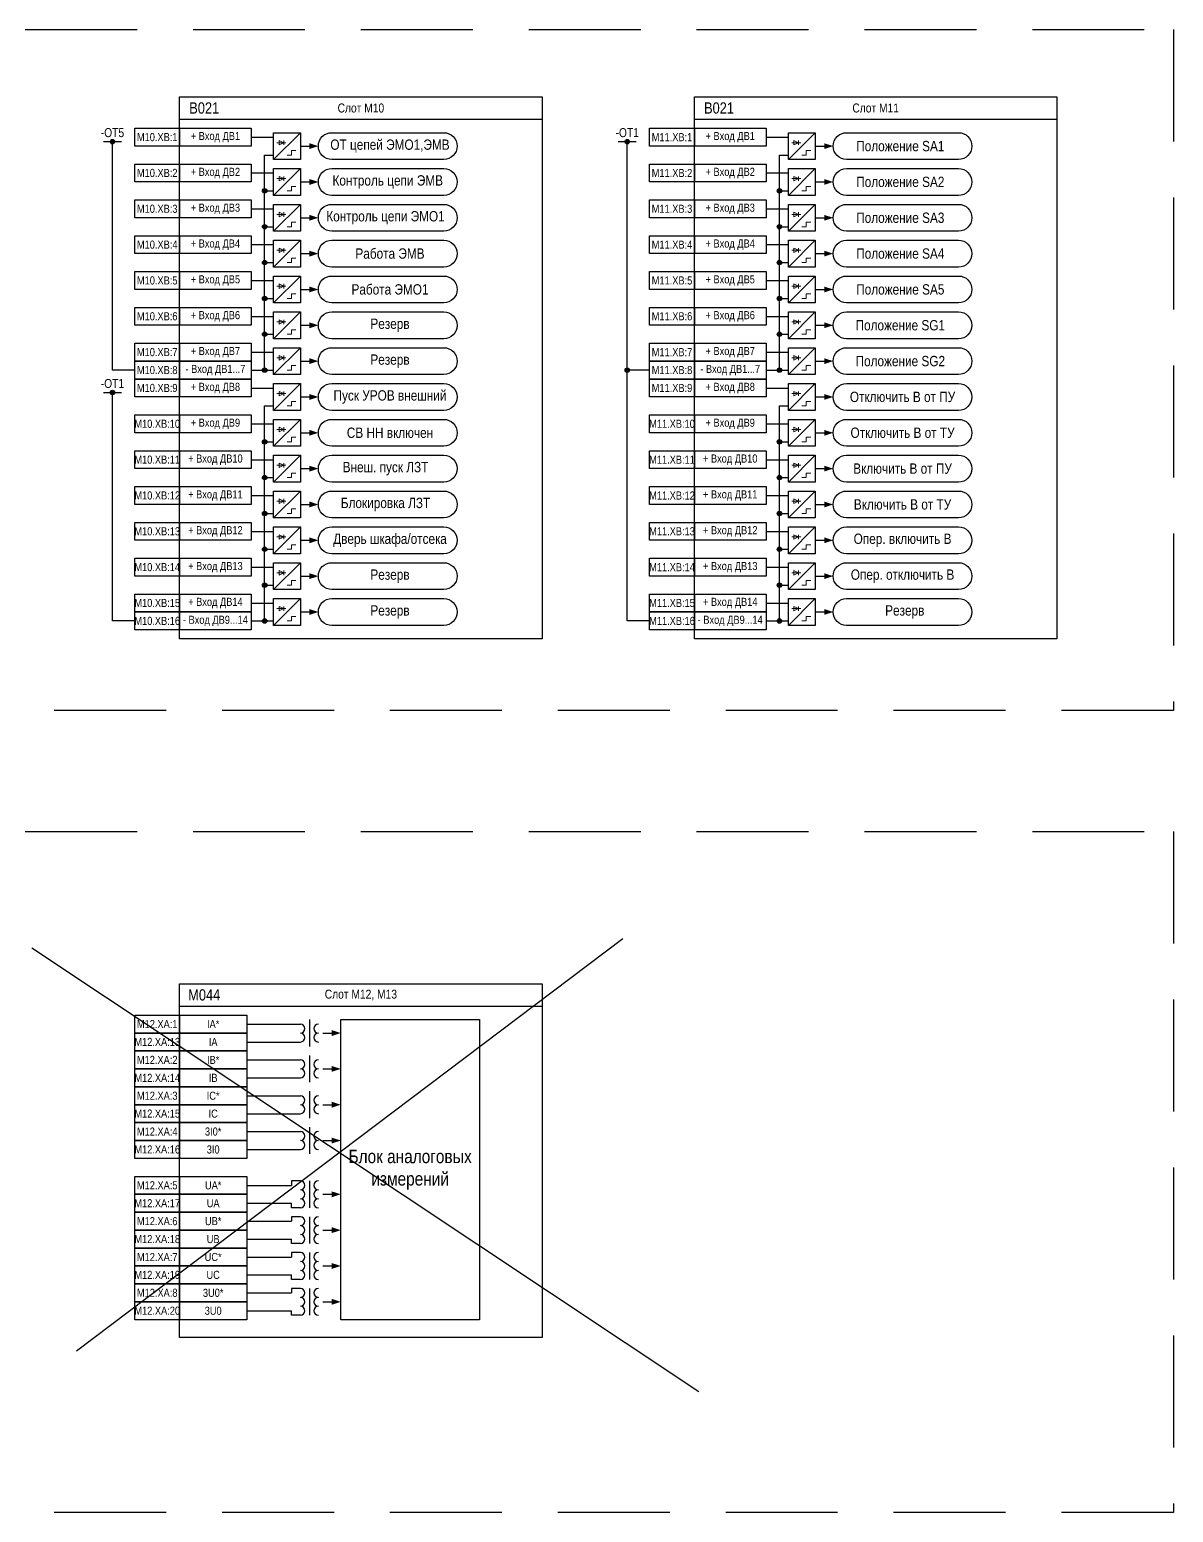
# Model space of a CAD drawing. Header units: millimetres. Extents: x 1657 to 6276, y -558 to 701.
# Drawn here: x 5422.5 to 5678, y -60 to 271 of the extents above; entities that cross this region are included whole.
import ezdxf

# ---------------------------------------------------------------- set-up
doc = ezdxf.new("R2010")
doc.units = ezdxf.units.MM
doc.linetypes.add('штриховая2', pattern=[0.375, 0.25, -0.125])
doc.layers.add('_ОРЗ_0.3', color=7, linetype='Continuous', lineweight=30)
doc.layers.add('TEXT', color=7, linetype='Continuous', lineweight=25)
doc.layers.add('Основная', color=7, linetype='Continuous')
doc.styles.add('1.8_Gost_RD', font='ARIALN.TTF', dxfattribs={"height": 1.8})
doc.styles.add('2.5_Gost_RD', font='ARIALN.TTF', dxfattribs={"height": 2.5})

# ---------------------------------------------------------------- blocks, each defined once
blk = doc.blocks.new('Точка')
at = {"ltscale": 100}
h = blk.add_hatch(color=256, dxfattribs=at)
h.dxf.hatch_style = 1
edge = h.paths.add_edge_path()
edge.add_arc((0, 0), 0.5, 0, 360)
blk.add_circle((0, 0), 0.5, dxfattribs=at)
blk = doc.blocks.new('*U130')
at = {"ltscale": 0.25}
blk.add_line((0, 0), (3, 0), dxfattribs=at)
blk.add_lwpolyline([(2, 0, 1.3, 0, 0), (4, 0, 0, 0, 0)], format="xyseb", dxfattribs=at)
blk = doc.blocks.new('*U131')
at = {"ltscale": 0.25}
blk.add_line((0, 0), (3, 0), dxfattribs=at)
blk.add_lwpolyline([(2, 0, 1.3, 0, 0), (4, 0, 0, 0, 0)], format="xyseb", dxfattribs=at)
blk = doc.blocks.new('*U118')
at = {"ltscale": 0.25}
blk.add_line((0, 0), (3, 0), dxfattribs=at)
blk.add_lwpolyline([(2, 0, 1.3, 0, 0), (4, 0, 0, 0, 0)], format="xyseb", dxfattribs=at)
blk = doc.blocks.new('*U119')
at = {"ltscale": 0.25}
blk.add_line((0, 0), (3, 0), dxfattribs=at)
blk.add_lwpolyline([(2, 0, 1.3, 0, 0), (4, 0, 0, 0, 0)], format="xyseb", dxfattribs=at)
blk = doc.blocks.new('*U120')
at = {"ltscale": 0.25}
blk.add_line((0, 0), (3, 0), dxfattribs=at)
blk.add_lwpolyline([(2, 0, 1.3, 0, 0), (4, 0, 0, 0, 0)], format="xyseb", dxfattribs=at)
blk = doc.blocks.new('*U121')
at = {"ltscale": 0.25}
blk.add_line((0, 0), (3, 0), dxfattribs=at)
blk.add_lwpolyline([(2, 0, 1.3, 0, 0), (4, 0, 0, 0, 0)], format="xyseb", dxfattribs=at)
blk = doc.blocks.new('*U122')
at = {"ltscale": 0.25}
blk.add_line((0, 0), (3, 0), dxfattribs=at)
blk.add_lwpolyline([(2, 0, 1.3, 0, 0), (4, 0, 0, 0, 0)], format="xyseb", dxfattribs=at)
blk = doc.blocks.new('*U123')
at = {"ltscale": 0.25}
blk.add_line((0, 0), (3, 0), dxfattribs=at)
blk.add_lwpolyline([(2, 0, 1.3, 0, 0), (4, 0, 0, 0, 0)], format="xyseb", dxfattribs=at)
blk = doc.blocks.new('*U124')
at = {"ltscale": 0.25}
blk.add_line((0, 0), (3, 0), dxfattribs=at)
blk.add_lwpolyline([(2, 0, 1.3, 0, 0), (4, 0, 0, 0, 0)], format="xyseb", dxfattribs=at)
blk = doc.blocks.new('*U125')
at = {"ltscale": 0.25}
blk.add_line((0, 0), (3, 0), dxfattribs=at)
blk.add_lwpolyline([(2, 0, 1.3, 0, 0), (4, 0, 0, 0, 0)], format="xyseb", dxfattribs=at)
blk = doc.blocks.new('*U126')
at = {"ltscale": 0.25}
blk.add_line((0, 0), (3, 0), dxfattribs=at)
blk.add_lwpolyline([(2, 0, 1.3, 0, 0), (4, 0, 0, 0, 0)], format="xyseb", dxfattribs=at)
blk = doc.blocks.new('*U127')
at = {"ltscale": 0.25}
blk.add_line((0, 0), (3, 0), dxfattribs=at)
blk.add_lwpolyline([(2, 0, 1.3, 0, 0), (4, 0, 0, 0, 0)], format="xyseb", dxfattribs=at)
blk = doc.blocks.new('*U128')
at = {"ltscale": 0.25}
blk.add_line((0, 0), (3, 0), dxfattribs=at)
blk.add_lwpolyline([(2, 0, 1.3, 0, 0), (4, 0, 0, 0, 0)], format="xyseb", dxfattribs=at)
blk = doc.blocks.new('*U129')
at = {"ltscale": 0.25}
blk.add_line((0, 0), (3, 0), dxfattribs=at)
blk.add_lwpolyline([(2, 0, 1.3, 0, 0), (4, 0, 0, 0, 0)], format="xyseb", dxfattribs=at)
blk = doc.blocks.new('*U135')
at = {"ltscale": 0.25}
blk.add_line((0, 0), (3, 0), dxfattribs=at)
blk.add_lwpolyline([(2, 0, 1.3, 0, 0), (4, 0, 0, 0, 0)], format="xyseb", dxfattribs=at)
blk = doc.blocks.new('*U136')
at = {"ltscale": 0.25}
blk.add_line((0, 0), (3, 0), dxfattribs=at)
blk.add_lwpolyline([(2, 0, 1.3, 0, 0), (4, 0, 0, 0, 0)], format="xyseb", dxfattribs=at)
blk = doc.blocks.new('*U137')
at = {"ltscale": 0.25}
blk.add_line((0, 0), (3, 0), dxfattribs=at)
blk.add_lwpolyline([(2, 0, 1.3, 0, 0), (4, 0, 0, 0, 0)], format="xyseb", dxfattribs=at)
blk = doc.blocks.new('*U138')
at = {"ltscale": 0.25}
blk.add_line((0, 0), (3, 0), dxfattribs=at)
blk.add_lwpolyline([(2, 0, 1.3, 0, 0), (4, 0, 0, 0, 0)], format="xyseb", dxfattribs=at)
blk = doc.blocks.new('*U139')
at = {"ltscale": 0.25}
blk.add_line((0, 0), (3, 0), dxfattribs=at)
blk.add_lwpolyline([(2, 0, 1.3, 0, 0), (4, 0, 0, 0, 0)], format="xyseb", dxfattribs=at)
blk = doc.blocks.new('*U140')
at = {"ltscale": 0.25}
blk.add_line((0, 0), (3, 0), dxfattribs=at)
blk.add_lwpolyline([(2, 0, 1.3, 0, 0), (4, 0, 0, 0, 0)], format="xyseb", dxfattribs=at)
blk = doc.blocks.new('*U141')
at = {"ltscale": 0.25}
blk.add_line((0, 0), (3, 0), dxfattribs=at)
blk.add_lwpolyline([(2, 0, 1.3, 0, 0), (4, 0, 0, 0, 0)], format="xyseb", dxfattribs=at)
blk = doc.blocks.new('*U142')
at = {"ltscale": 0.25}
blk.add_line((0, 0), (3, 0), dxfattribs=at)
blk.add_lwpolyline([(2, 0, 1.3, 0, 0), (4, 0, 0, 0, 0)], format="xyseb", dxfattribs=at)
blk = doc.blocks.new('*U143')
at = {"ltscale": 0.25}
blk.add_line((0, 0), (3, 0), dxfattribs=at)
blk.add_lwpolyline([(2, 0, 1.3, 0, 0), (4, 0, 0, 0, 0)], format="xyseb", dxfattribs=at)
blk = doc.blocks.new('*U144')
at = {"ltscale": 0.25}
blk.add_line((0, 0), (3, 0), dxfattribs=at)
blk.add_lwpolyline([(2, 0, 1.3, 0, 0), (4, 0, 0, 0, 0)], format="xyseb", dxfattribs=at)
blk = doc.blocks.new('*U145')
at = {"ltscale": 0.25}
blk.add_line((0, 0), (3, 0), dxfattribs=at)
blk.add_lwpolyline([(2, 0, 1.3, 0, 0), (4, 0, 0, 0, 0)], format="xyseb", dxfattribs=at)
blk = doc.blocks.new('*U132')
at = {"ltscale": 0.25}
blk.add_line((0, 0), (3, 0), dxfattribs=at)
blk.add_lwpolyline([(2, 0, 1.3, 0, 0), (4, 0, 0, 0, 0)], format="xyseb", dxfattribs=at)
blk = doc.blocks.new('*U133')
at = {"ltscale": 0.25}
blk.add_line((0, 0), (3, 0), dxfattribs=at)
blk.add_lwpolyline([(2, 0, 1.3, 0, 0), (4, 0, 0, 0, 0)], format="xyseb", dxfattribs=at)
blk = doc.blocks.new('*U134')
at = {"ltscale": 0.25}
blk.add_line((0, 0), (3, 0), dxfattribs=at)
blk.add_lwpolyline([(2, 0, 1.3, 0, 0), (4, 0, 0, 0, 0)], format="xyseb", dxfattribs=at)
blk = doc.blocks.new('*U113')
at = {"ltscale": 0.25}
blk.add_line((0, 0), (3, 0), dxfattribs=at)
blk.add_lwpolyline([(2, 0, 1.3, 0, 0), (4, 0, 0, 0, 0)], format="xyseb", dxfattribs=at)

msp = doc.modelspace()

# ---------------------------------------------------------------- linework, layer by layer
at = {"ltscale": 100}
for p, q in [((5439, 246), (5443, 246)), ((5441, 195), (5441, 246)), ((5554, 246), (5558, 246)), ((5556, 195), (5556, 246)), ((5446, 195), (5441, 195)), ((5561, 195), (5556, 195)), ((5556, 139), (5556, 195)), ((5439, 190), (5443, 190)), ((5441, 139), (5441, 190)), ((5446, 139), (5441, 139)), ((5561, 139), (5556, 139)), ((5555, 68), (5433, -24)), ((5423, 66), (5572, -33)), ((5485, 50), (5485, 44)), ((5471, 49), (5483, 49)), ((5471, 45), (5483, 45)), ((5471, 41), (5483, 41)), ((5485, 42), (5485, 36)), ((5471, 37), (5483, 37)), ((5485, 34), (5485, 28)), ((5471, 33), (5483, 33)), ((5471, 29), (5483, 29)), ((5471, 25), (5483, 25)), ((5485, 26), (5485, 20)), ((5471, 21), (5483, 21)), ((5483, 14), (5481, 14)), ((5481, 14), (5481, 13)), ((5485, 14), (5485, 8)), ((5471, 13), (5481, 13)), ((5471, 9), (5481, 9)), ((5481, 8), (5481, 9)), ((5483, 8), (5481, 8)), ((5471, 5), (5481, 5)), ((5483, 6), (5481, 6)), ((5481, 6), (5481, 5)), ((5485, 6), (5485, 0)), ((5471, 1), (5481, 1)), ((5481, 0), (5481, 1)), ((5483, 0), (5481, 0)), ((5471, -3), (5481, -3)), ((5483, -2), (5481, -2)), ((5481, -2), (5481, -3)), ((5485, -2), (5485, -8)), ((5471, -7), (5481, -7)), ((5481, -8), (5481, -7)), ((5483, -8), (5481, -8)), ((5471, -11), (5481, -11)), ((5483, -10), (5481, -10)), ((5481, -10), (5481, -11)), ((5485, -10), (5485, -16)), ((5471, -15), (5481, -15)), ((5481, -16), (5481, -15)), ((5483, -16), (5481, -16))]:
    msp.add_line(p, q, dxfattribs=at)
at = {"lineweight": 13, "ltscale": 0.25}
for p, q in [((5479.25, 246.25), (5479.25, 245.25)), ((5594.25, 246.25), (5594.25, 245.25)), ((5479.25, 238.25), (5479.25, 237.25)), ((5594.25, 238.25), (5594.25, 237.25)), ((5479.25, 230.25), (5479.25, 229.25)), ((5594.25, 230.25), (5594.25, 229.25)), ((5479.25, 222.25), (5479.25, 221.25)), ((5594.25, 222.25), (5594.25, 221.25)), ((5479.25, 214.25), (5479.25, 213.25)), ((5594.25, 214.25), (5594.25, 213.25)), ((5479.25, 206.25), (5479.25, 205.25)), ((5594.25, 206.25), (5594.25, 205.25)), ((5479.25, 198.25), (5479.25, 197.25)), ((5594.25, 198.25), (5594.25, 197.25)), ((5479.25, 190.25), (5479.25, 189.25)), ((5594.25, 190.25), (5594.25, 189.25)), ((5479.25, 182.25), (5479.25, 181.25)), ((5594.25, 182.25), (5594.25, 181.25)), ((5479.25, 174.25), (5479.25, 173.25)), ((5594.25, 174.25), (5594.25, 173.25)), ((5479.25, 166.25), (5479.25, 165.25)), ((5594.25, 166.25), (5594.25, 165.25)), ((5479.25, 158.25), (5479.25, 157.25)), ((5594.25, 158.25), (5594.25, 157.25)), ((5479.25, 150.25), (5479.25, 149.25)), ((5594.25, 150.25), (5594.25, 149.25)), ((5479.25, 142.25), (5479.25, 141.25)), ((5594.25, 142.25), (5594.25, 141.25))]:
    msp.add_line(p, q, dxfattribs=at)
at = {"linetype": 'штриховая2', "ltscale": 100}
for points in [[(5309, 271), (5678, 271), (5678, 119), (5309, 119)], [(5309, 92), (5678, 92), (5678, -60), (5309, -60)]]:
    msp.add_lwpolyline(points, close=True, dxfattribs=at)
at = {"ltscale": 100}
for points in [[(5446, 249), (5456, 249), (5456, 245), (5446, 245)], [(5456, 249), (5472, 249), (5472, 245), (5456, 245)], [(5561, 249), (5571, 249), (5571, 245), (5561, 245)], [(5571, 249), (5587, 249), (5587, 245), (5571, 245)], [(5446, 241), (5456, 241), (5456, 237), (5446, 237)], [(5456, 241), (5472, 241), (5472, 237), (5456, 237)], [(5561, 241), (5571, 241), (5571, 237), (5561, 237)], [(5571, 241), (5587, 241), (5587, 237), (5571, 237)], [(5446, 233), (5456, 233), (5456, 229), (5446, 229)], [(5456, 233), (5472, 233), (5472, 229), (5456, 229)], [(5561, 233), (5571, 233), (5571, 229), (5561, 229)], [(5571, 233), (5587, 233), (5587, 229), (5571, 229)], [(5446, 225), (5456, 225), (5456, 221), (5446, 221)], [(5456, 225), (5472, 225), (5472, 221), (5456, 221)], [(5561, 225), (5571, 225), (5571, 221), (5561, 221)], [(5571, 225), (5587, 225), (5587, 221), (5571, 221)], [(5446, 217), (5456, 217), (5456, 213), (5446, 213)], [(5456, 217), (5472, 217), (5472, 213), (5456, 213)], [(5561, 217), (5571, 217), (5571, 213), (5561, 213)], [(5571, 217), (5587, 217), (5587, 213), (5571, 213)], [(5446, 209), (5456, 209), (5456, 205), (5446, 205)], [(5456, 209), (5472, 209), (5472, 205), (5456, 205)], [(5561, 209), (5571, 209), (5571, 205), (5561, 205)], [(5571, 209), (5587, 209), (5587, 205), (5571, 205)], [(5446, 201), (5456, 201), (5456, 197), (5446, 197)], [(5456, 201), (5472, 201), (5472, 197), (5456, 197)], [(5561, 201), (5571, 201), (5571, 197), (5561, 197)], [(5571, 201), (5587, 201), (5587, 197), (5571, 197)], [(5446, 197), (5456, 197), (5456, 193), (5446, 193)], [(5456, 197), (5472, 197), (5472, 193), (5456, 193)], [(5561, 197), (5571, 197), (5571, 193), (5561, 193)], [(5571, 197), (5587, 197), (5587, 193), (5571, 193)], [(5446, 193), (5456, 193), (5456, 189), (5446, 189)], [(5456, 193), (5472, 193), (5472, 189), (5456, 189)], [(5561, 193), (5571, 193), (5571, 189), (5561, 189)], [(5571, 193), (5587, 193), (5587, 189), (5571, 189)], [(5446, 185), (5456, 185), (5456, 181), (5446, 181)], [(5456, 185), (5472, 185), (5472, 181), (5456, 181)], [(5561, 185), (5571, 185), (5571, 181), (5561, 181)], [(5571, 185), (5587, 185), (5587, 181), (5571, 181)], [(5446, 177), (5456, 177), (5456, 173), (5446, 173)], [(5456, 177), (5472, 177), (5472, 173), (5456, 173)], [(5561, 177), (5571, 177), (5571, 173), (5561, 173)], [(5571, 177), (5587, 177), (5587, 173), (5571, 173)], [(5446, 169), (5456, 169), (5456, 165), (5446, 165)], [(5456, 169), (5472, 169), (5472, 165), (5456, 165)], [(5561, 169), (5571, 169), (5571, 165), (5561, 165)], [(5571, 169), (5587, 169), (5587, 165), (5571, 165)], [(5446, 161), (5456, 161), (5456, 157), (5446, 157)], [(5456, 161), (5472, 161), (5472, 157), (5456, 157)], [(5561, 161), (5571, 161), (5571, 157), (5561, 157)], [(5571, 161), (5587, 161), (5587, 157), (5571, 157)], [(5446, 153), (5456, 153), (5456, 149), (5446, 149)], [(5456, 153), (5472, 153), (5472, 149), (5456, 149)], [(5561, 153), (5571, 153), (5571, 149), (5561, 149)], [(5571, 153), (5587, 153), (5587, 149), (5571, 149)], [(5446, 145), (5456, 145), (5456, 141), (5446, 141)], [(5456, 145), (5472, 145), (5472, 141), (5456, 141)], [(5561, 145), (5571, 145), (5571, 141), (5561, 141)], [(5571, 145), (5587, 145), (5587, 141), (5571, 141)], [(5446, 141), (5456, 141), (5456, 137), (5446, 137)], [(5456, 141), (5472, 141), (5472, 137), (5456, 137)], [(5561, 141), (5571, 141), (5571, 137), (5561, 137)], [(5571, 141), (5587, 141), (5587, 137), (5571, 137)], [(5446, 51), (5456, 51), (5456, 47), (5446, 47)], [(5456, 51), (5471, 51), (5471, 47), (5456, 47)], [(5492, 50), (5523, 50), (5523, -17), (5492, -17)], [(5446, 47), (5456, 47), (5456, 43), (5446, 43)], [(5456, 47), (5471, 47), (5471, 43), (5456, 43)], [(5446, 43), (5456, 43), (5456, 39), (5446, 39)], [(5456, 43), (5471, 43), (5471, 39), (5456, 39)], [(5446, 39), (5456, 39), (5456, 35), (5446, 35)], [(5456, 39), (5471, 39), (5471, 35), (5456, 35)], [(5446, 35), (5456, 35), (5456, 31), (5446, 31)], [(5456, 35), (5471, 35), (5471, 31), (5456, 31)], [(5446, 31), (5456, 31), (5456, 27), (5446, 27)], [(5456, 31), (5471, 31), (5471, 27), (5456, 27)], [(5446, 27), (5456, 27), (5456, 23), (5446, 23)], [(5456, 27), (5471, 27), (5471, 23), (5456, 23)], [(5446, 23), (5456, 23), (5456, 19), (5446, 19)], [(5456, 23), (5471, 23), (5471, 19), (5456, 19)], [(5446, 15), (5456, 15), (5456, 11), (5446, 11)], [(5456, 15), (5471, 15), (5471, 11), (5456, 11)], [(5446, 11), (5456, 11), (5456, 7), (5446, 7)], [(5456, 11), (5471, 11), (5471, 7), (5456, 7)], [(5446, 7), (5456, 7), (5456, 3), (5446, 3)], [(5456, 7), (5471, 7), (5471, 3), (5456, 3)], [(5446, 3), (5456, 3), (5456, -1), (5446, -1)], [(5456, 3), (5471, 3), (5471, -1), (5456, -1)], [(5446, -1), (5456, -1), (5456, -5), (5446, -5)], [(5456, -1), (5471, -1), (5471, -5), (5456, -5)], [(5446, -5), (5456, -5), (5456, -9), (5446, -9)], [(5456, -5), (5471, -5), (5471, -9), (5456, -9)], [(5446, -9), (5456, -9), (5456, -13), (5446, -13)], [(5456, -9), (5471, -9), (5471, -13), (5456, -13)], [(5446, -13), (5456, -13), (5456, -17), (5446, -17)], [(5456, -13), (5471, -13), (5471, -17), (5456, -17)]]:
    msp.add_lwpolyline(points, close=True, dxfattribs=at)
for points in [[(5456, 251), (5537, 251)], [(5571, 251), (5652, 251)], [(5475, 195), (5475, 243)], [(5590, 195), (5590, 243)], [(5475, 139), (5475, 187)], [(5590, 139), (5590, 187)], [(5456, 53), (5537, 53)]]:
    msp.add_lwpolyline(points, dxfattribs=at)
for points in [[(5477, 248), (5483, 248), (5483, 242), (5477, 242)], [(5592, 248), (5598, 248), (5598, 242), (5592, 242)], [(5477, 240), (5483, 240), (5483, 234), (5477, 234)], [(5592, 240), (5598, 240), (5598, 234), (5592, 234)], [(5477, 232), (5483, 232), (5483, 226), (5477, 226)], [(5592, 232), (5598, 232), (5598, 226), (5592, 226)], [(5477, 224), (5483, 224), (5483, 218), (5477, 218)], [(5592, 224), (5598, 224), (5598, 218), (5592, 218)], [(5477, 216), (5483, 216), (5483, 210), (5477, 210)], [(5592, 216), (5598, 216), (5598, 210), (5592, 210)], [(5477, 208), (5483, 208), (5483, 202), (5477, 202)], [(5592, 208), (5598, 208), (5598, 202), (5592, 202)], [(5477, 200), (5483, 200), (5483, 194), (5477, 194)], [(5592, 200), (5598, 200), (5598, 194), (5592, 194)], [(5477, 192), (5483, 192), (5483, 186), (5477, 186)], [(5592, 192), (5598, 192), (5598, 186), (5592, 186)], [(5477, 184), (5483, 184), (5483, 178), (5477, 178)], [(5592, 184), (5598, 184), (5598, 178), (5592, 178)], [(5477, 176), (5483, 176), (5483, 170), (5477, 170)], [(5592, 176), (5598, 176), (5598, 170), (5592, 170)], [(5477, 168), (5483, 168), (5483, 162), (5477, 162)], [(5592, 168), (5598, 168), (5598, 162), (5592, 162)], [(5477, 160), (5483, 160), (5483, 154), (5477, 154)], [(5592, 160), (5598, 160), (5598, 154), (5592, 154)], [(5477, 152), (5483, 152), (5483, 146), (5477, 146)], [(5592, 152), (5598, 152), (5598, 146), (5592, 146)], [(5477, 144), (5483, 144), (5483, 138), (5477, 138)], [(5592, 144), (5598, 144), (5598, 138), (5592, 138)]]:
    msp.add_lwpolyline(points, close=True)
at = {"lineweight": 13, "ltscale": 0.25}
for points in [[(5479.25, 245.75), (5478.25, 246.25), (5478.25, 245.25), (5479.25, 245.75)], [(5594.25, 245.75), (5593.25, 246.25), (5593.25, 245.25), (5594.25, 245.75)], [(5479.25, 237.75), (5478.25, 238.25), (5478.25, 237.25), (5479.25, 237.75)], [(5594.25, 237.75), (5593.25, 238.25), (5593.25, 237.25), (5594.25, 237.75)], [(5479.25, 229.75), (5478.25, 230.25), (5478.25, 229.25), (5479.25, 229.75)], [(5594.25, 229.75), (5593.25, 230.25), (5593.25, 229.25), (5594.25, 229.75)], [(5479.25, 221.75), (5478.25, 222.25), (5478.25, 221.25), (5479.25, 221.75)], [(5594.25, 221.75), (5593.25, 222.25), (5593.25, 221.25), (5594.25, 221.75)], [(5479.25, 213.75), (5478.25, 214.25), (5478.25, 213.25), (5479.25, 213.75)], [(5594.25, 213.75), (5593.25, 214.25), (5593.25, 213.25), (5594.25, 213.75)], [(5479.25, 205.75), (5478.25, 206.25), (5478.25, 205.25), (5479.25, 205.75)], [(5594.25, 205.75), (5593.25, 206.25), (5593.25, 205.25), (5594.25, 205.75)], [(5479.25, 197.75), (5478.25, 198.25), (5478.25, 197.25), (5479.25, 197.75)], [(5594.25, 197.75), (5593.25, 198.25), (5593.25, 197.25), (5594.25, 197.75)], [(5479.25, 189.75), (5478.25, 190.25), (5478.25, 189.25), (5479.25, 189.75)], [(5594.25, 189.75), (5593.25, 190.25), (5593.25, 189.25), (5594.25, 189.75)], [(5479.25, 181.75), (5478.25, 182.25), (5478.25, 181.25), (5479.25, 181.75)], [(5594.25, 181.75), (5593.25, 182.25), (5593.25, 181.25), (5594.25, 181.75)], [(5479.25, 173.75), (5478.25, 174.25), (5478.25, 173.25), (5479.25, 173.75)], [(5594.25, 173.75), (5593.25, 174.25), (5593.25, 173.25), (5594.25, 173.75)], [(5479.25, 165.75), (5478.25, 166.25), (5478.25, 165.25), (5479.25, 165.75)], [(5594.25, 165.75), (5593.25, 166.25), (5593.25, 165.25), (5594.25, 165.75)], [(5479.25, 157.75), (5478.25, 158.25), (5478.25, 157.25), (5479.25, 157.75)], [(5594.25, 157.75), (5593.25, 158.25), (5593.25, 157.25), (5594.25, 157.75)], [(5479.25, 149.75), (5478.25, 150.25), (5478.25, 149.25), (5479.25, 149.75)], [(5594.25, 149.75), (5593.25, 150.25), (5593.25, 149.25), (5594.25, 149.75)], [(5479.25, 141.75), (5478.25, 142.25), (5478.25, 141.25), (5479.25, 141.75)], [(5594.25, 141.75), (5593.25, 142.25), (5593.25, 141.25), (5594.25, 141.75)]]:
    msp.add_lwpolyline(points, dxfattribs=at)
at = {"lineweight": 13, "flags": 128}
for points in [[(5478.5, 246.5, 0, 0, 0), (5478.5, 247, 0.25, 0, 0), (5478.5, 247.5, 0, 0, 0)], [(5479, 246.5, 0, 0, 0), (5479, 247, 0.25, 0, 0), (5479, 247.5, 0, 0, 0)], [(5593.5, 246.5, 0, 0, 0), (5593.5, 247, 0.25, 0, 0), (5593.5, 247.5, 0, 0, 0)], [(5594, 246.5, 0, 0, 0), (5594, 247, 0.25, 0, 0), (5594, 247.5, 0, 0, 0)], [(5478.5, 238.5, 0, 0, 0), (5478.5, 239, 0.25, 0, 0), (5478.5, 239.5, 0, 0, 0)], [(5479, 238.5, 0, 0, 0), (5479, 239, 0.25, 0, 0), (5479, 239.5, 0, 0, 0)], [(5593.5, 238.5, 0, 0, 0), (5593.5, 239, 0.25, 0, 0), (5593.5, 239.5, 0, 0, 0)], [(5594, 238.5, 0, 0, 0), (5594, 239, 0.25, 0, 0), (5594, 239.5, 0, 0, 0)], [(5478.5, 230.5, 0, 0, 0), (5478.5, 231, 0.25, 0, 0), (5478.5, 231.5, 0, 0, 0)], [(5479, 230.5, 0, 0, 0), (5479, 231, 0.25, 0, 0), (5479, 231.5, 0, 0, 0)], [(5593.5, 230.5, 0, 0, 0), (5593.5, 231, 0.25, 0, 0), (5593.5, 231.5, 0, 0, 0)], [(5594, 230.5, 0, 0, 0), (5594, 231, 0.25, 0, 0), (5594, 231.5, 0, 0, 0)], [(5478.5, 222.5, 0, 0, 0), (5478.5, 223, 0.25, 0, 0), (5478.5, 223.5, 0, 0, 0)], [(5479, 222.5, 0, 0, 0), (5479, 223, 0.25, 0, 0), (5479, 223.5, 0, 0, 0)], [(5593.5, 222.5, 0, 0, 0), (5593.5, 223, 0.25, 0, 0), (5593.5, 223.5, 0, 0, 0)], [(5594, 222.5, 0, 0, 0), (5594, 223, 0.25, 0, 0), (5594, 223.5, 0, 0, 0)], [(5478.5, 214.5, 0, 0, 0), (5478.5, 215, 0.25, 0, 0), (5478.5, 215.5, 0, 0, 0)], [(5479, 214.5, 0, 0, 0), (5479, 215, 0.25, 0, 0), (5479, 215.5, 0, 0, 0)], [(5593.5, 214.5, 0, 0, 0), (5593.5, 215, 0.25, 0, 0), (5593.5, 215.5, 0, 0, 0)], [(5594, 214.5, 0, 0, 0), (5594, 215, 0.25, 0, 0), (5594, 215.5, 0, 0, 0)], [(5478.5, 206.5, 0, 0, 0), (5478.5, 207, 0.25, 0, 0), (5478.5, 207.5, 0, 0, 0)], [(5479, 206.5, 0, 0, 0), (5479, 207, 0.25, 0, 0), (5479, 207.5, 0, 0, 0)], [(5593.5, 206.5, 0, 0, 0), (5593.5, 207, 0.25, 0, 0), (5593.5, 207.5, 0, 0, 0)], [(5594, 206.5, 0, 0, 0), (5594, 207, 0.25, 0, 0), (5594, 207.5, 0, 0, 0)], [(5478.5, 198.5, 0, 0, 0), (5478.5, 199, 0.25, 0, 0), (5478.5, 199.5, 0, 0, 0)], [(5479, 198.5, 0, 0, 0), (5479, 199, 0.25, 0, 0), (5479, 199.5, 0, 0, 0)], [(5593.5, 198.5, 0, 0, 0), (5593.5, 199, 0.25, 0, 0), (5593.5, 199.5, 0, 0, 0)], [(5594, 198.5, 0, 0, 0), (5594, 199, 0.25, 0, 0), (5594, 199.5, 0, 0, 0)], [(5478.5, 190.5, 0, 0, 0), (5478.5, 191, 0.25, 0, 0), (5478.5, 191.5, 0, 0, 0)], [(5479, 190.5, 0, 0, 0), (5479, 191, 0.25, 0, 0), (5479, 191.5, 0, 0, 0)], [(5593.5, 190.5, 0, 0, 0), (5593.5, 191, 0.25, 0, 0), (5593.5, 191.5, 0, 0, 0)], [(5594, 190.5, 0, 0, 0), (5594, 191, 0.25, 0, 0), (5594, 191.5, 0, 0, 0)], [(5478.5, 182.5, 0, 0, 0), (5478.5, 183, 0.25, 0, 0), (5478.5, 183.5, 0, 0, 0)], [(5479, 182.5, 0, 0, 0), (5479, 183, 0.25, 0, 0), (5479, 183.5, 0, 0, 0)], [(5593.5, 182.5, 0, 0, 0), (5593.5, 183, 0.25, 0, 0), (5593.5, 183.5, 0, 0, 0)], [(5594, 182.5, 0, 0, 0), (5594, 183, 0.25, 0, 0), (5594, 183.5, 0, 0, 0)], [(5478.5, 174.5, 0, 0, 0), (5478.5, 175, 0.25, 0, 0), (5478.5, 175.5, 0, 0, 0)], [(5479, 174.5, 0, 0, 0), (5479, 175, 0.25, 0, 0), (5479, 175.5, 0, 0, 0)], [(5593.5, 174.5, 0, 0, 0), (5593.5, 175, 0.25, 0, 0), (5593.5, 175.5, 0, 0, 0)], [(5594, 174.5, 0, 0, 0), (5594, 175, 0.25, 0, 0), (5594, 175.5, 0, 0, 0)], [(5478.5, 166.5, 0, 0, 0), (5478.5, 167, 0.25, 0, 0), (5478.5, 167.5, 0, 0, 0)], [(5479, 166.5, 0, 0, 0), (5479, 167, 0.25, 0, 0), (5479, 167.5, 0, 0, 0)], [(5593.5, 166.5, 0, 0, 0), (5593.5, 167, 0.25, 0, 0), (5593.5, 167.5, 0, 0, 0)], [(5594, 166.5, 0, 0, 0), (5594, 167, 0.25, 0, 0), (5594, 167.5, 0, 0, 0)], [(5478.5, 158.5, 0, 0, 0), (5478.5, 159, 0.25, 0, 0), (5478.5, 159.5, 0, 0, 0)], [(5479, 158.5, 0, 0, 0), (5479, 159, 0.25, 0, 0), (5479, 159.5, 0, 0, 0)], [(5593.5, 158.5, 0, 0, 0), (5593.5, 159, 0.25, 0, 0), (5593.5, 159.5, 0, 0, 0)], [(5594, 158.5, 0, 0, 0), (5594, 159, 0.25, 0, 0), (5594, 159.5, 0, 0, 0)], [(5478.5, 150.5, 0, 0, 0), (5478.5, 151, 0.25, 0, 0), (5478.5, 151.5, 0, 0, 0)], [(5479, 150.5, 0, 0, 0), (5479, 151, 0.25, 0, 0), (5479, 151.5, 0, 0, 0)], [(5593.5, 150.5, 0, 0, 0), (5593.5, 151, 0.25, 0, 0), (5593.5, 151.5, 0, 0, 0)], [(5594, 150.5, 0, 0, 0), (5594, 151, 0.25, 0, 0), (5594, 151.5, 0, 0, 0)], [(5478.5, 142.5, 0, 0, 0), (5478.5, 143, 0.25, 0, 0), (5478.5, 143.5, 0, 0, 0)], [(5479, 142.5, 0, 0, 0), (5479, 143, 0.25, 0, 0), (5479, 143.5, 0, 0, 0)], [(5593.5, 142.5, 0, 0, 0), (5593.5, 143, 0.25, 0, 0), (5593.5, 143.5, 0, 0, 0)], [(5594, 142.5, 0, 0, 0), (5594, 143, 0.25, 0, 0), (5594, 143.5, 0, 0, 0)]]:
    msp.add_lwpolyline(points, format="xyseb", dxfattribs=at)
at = {"ltscale": 100}
for points in [[(5490, 242, -1), (5490, 248), (5515, 248, -1), (5515, 242)], [(5605, 242, -1), (5605, 248), (5630, 248, -1), (5630, 242)], [(5490, 234, -1), (5490, 240), (5515, 240, -1), (5515, 234)], [(5605, 234, -1), (5605, 240), (5630, 240, -1), (5630, 234)], [(5490, 226, -1), (5490, 232), (5515, 232, -1), (5515, 226)], [(5605, 226, -1), (5605, 232), (5630, 232, -1), (5630, 226)], [(5490, 218, -1), (5490, 224), (5515, 224, -1), (5515, 218)], [(5605, 218, -1), (5605, 224), (5630, 224, -1), (5630, 218)], [(5490, 210, -1), (5490, 216), (5515, 216, -1), (5515, 210)], [(5605, 210, -1), (5605, 216), (5630, 216, -1), (5630, 210)], [(5490, 202, -1), (5490, 208), (5515, 208, -1), (5515, 202)], [(5605, 202, -1), (5605, 208), (5630, 208, -1), (5630, 202)], [(5490, 194, -1), (5490, 200), (5515, 200, -1), (5515, 194)], [(5605, 194, -1), (5605, 200), (5630, 200, -1), (5630, 194)], [(5490, 186, -1), (5490, 192), (5515, 192, -1), (5515, 186)], [(5605, 186, -1), (5605, 192), (5630, 192, -1), (5630, 186)], [(5490, 178, -1), (5490, 184), (5515, 184, -1), (5515, 178)], [(5605, 178, -1), (5605, 184), (5630, 184, -1), (5630, 178)], [(5490, 170, -1), (5490, 176), (5515, 176, -1), (5515, 170)], [(5605, 170, -1), (5605, 176), (5630, 176, -1), (5630, 170)], [(5490, 162, -1), (5490, 168), (5515, 168, -1), (5515, 162)], [(5605, 162, -1), (5605, 168), (5630, 168, -1), (5630, 162)], [(5490, 154, -1), (5490, 160), (5515, 160, -1), (5515, 154)], [(5605, 154, -1), (5605, 160), (5630, 160, -1), (5630, 154)], [(5490, 146, -1), (5490, 152), (5515, 152, -1), (5515, 146)], [(5605, 146, -1), (5605, 152), (5630, 152, -1), (5630, 146)], [(5490, 138, -1), (5490, 144), (5515, 144, -1), (5515, 138)], [(5605, 138, -1), (5605, 144), (5630, 144, -1), (5630, 138)]]:
    msp.add_lwpolyline(points, format="xyb", close=True, dxfattribs=at)
for centre, start, end in [((5483, 48), 270, 90), ((5483, 46), 270, 90), ((5487, 48), 90, 270), ((5487, 46), 90, 270), ((5483, 40), 270, 90), ((5487, 40), 90, 270), ((5483, 38), 270, 90), ((5487, 38), 90, 270), ((5483, 32), 270, 90), ((5483, 30), 270, 90), ((5487, 32), 90, 270), ((5487, 30), 90, 270), ((5483, 24), 270, 90), ((5487, 24), 90, 270), ((5483, 22), 270, 90), ((5487, 22), 90, 270), ((5483, 13), 270, 90), ((5487, 13), 90, 270), ((5483, 11), 270, 90), ((5483, 9), 270, 90), ((5487, 11), 90, 270), ((5487, 9), 90, 270), ((5483, 5), 270, 90), ((5483, 3), 270, 90), ((5487, 5), 90, 270), ((5487, 3), 90, 270), ((5483, 1), 270, 90), ((5487, 1), 90, 270), ((5483, -3), 270, 90), ((5487, -3), 90, 270), ((5483, -5), 270, 90), ((5483, -7), 270, 90), ((5487, -5), 90, 270), ((5487, -7), 90, 270), ((5483, -11), 270, 90), ((5483, -13), 270, 90), ((5487, -11), 90, 270), ((5487, -13), 90, 270), ((5483, -15), 270, 90), ((5487, -15), 90, 270)]:
    msp.add_arc(centre, 1, start, end, dxfattribs=at)
at = {"layer": '_ОРЗ_0.3', "ltscale": 100}
for points in [[(5456, 256), (5537, 256), (5537, 135), (5456, 135)], [(5571, 256), (5652, 256), (5652, 135), (5571, 135)], [(5456, 58), (5537, 58), (5537, -21), (5456, -21)]]:
    msp.add_lwpolyline(points, close=True, dxfattribs=at)
at = {"layer": 'Основная', "color": 0}
for p, q in [((5472, 247), (5477, 247)), ((5587, 247), (5592, 247)), ((5475, 243), (5477, 243)), ((5590, 243), (5592, 243)), ((5472, 239), (5477, 239)), ((5587, 239), (5592, 239)), ((5475, 235), (5477, 235)), ((5590, 235), (5592, 235)), ((5472, 231), (5477, 231)), ((5587, 231), (5592, 231)), ((5475, 227), (5477, 227)), ((5590, 227), (5592, 227)), ((5472, 223), (5477, 223)), ((5587, 223), (5592, 223)), ((5475, 219), (5477, 219)), ((5590, 219), (5592, 219)), ((5472, 215), (5477, 215)), ((5587, 215), (5592, 215)), ((5475, 211), (5477, 211)), ((5590, 211), (5592, 211)), ((5472, 207), (5477, 207)), ((5587, 207), (5592, 207)), ((5475, 203), (5477, 203)), ((5590, 203), (5592, 203)), ((5472, 199), (5477, 199)), ((5587, 199), (5592, 199)), ((5472, 195), (5477, 195)), ((5587, 195), (5592, 195)), ((5472, 191), (5477, 191)), ((5472, 191), (5477, 191)), ((5587, 191), (5592, 191)), ((5587, 191), (5592, 191)), ((5475, 187), (5477, 187)), ((5475, 187), (5477, 187)), ((5590, 187), (5592, 187)), ((5590, 187), (5592, 187)), ((5472, 183), (5477, 183)), ((5587, 183), (5592, 183)), ((5475, 179), (5477, 179)), ((5590, 179), (5592, 179)), ((5472, 175), (5477, 175)), ((5587, 175), (5592, 175)), ((5475, 171), (5477, 171)), ((5590, 171), (5592, 171)), ((5472, 167), (5477, 167)), ((5587, 167), (5592, 167)), ((5475, 163), (5477, 163)), ((5590, 163), (5592, 163)), ((5472, 159), (5477, 159)), ((5587, 159), (5592, 159)), ((5475, 155), (5477, 155)), ((5590, 155), (5592, 155)), ((5472, 151), (5477, 151)), ((5587, 151), (5592, 151)), ((5475, 147), (5477, 147)), ((5590, 147), (5592, 147)), ((5472, 143), (5477, 143)), ((5587, 143), (5592, 143)), ((5472, 139), (5477, 139)), ((5587, 139), (5592, 139))]:
    msp.add_line(p, q, dxfattribs=at)
at = {"layer": 'Основная', "ltscale": 0.25}
for p, q in [((5483, 248), (5477, 242)), ((5598, 248), (5592, 242)), ((5483, 240), (5477, 234)), ((5598, 240), (5592, 234)), ((5483, 232), (5477, 226)), ((5598, 232), (5592, 226)), ((5483, 224), (5477, 218)), ((5598, 224), (5592, 218)), ((5483, 216), (5477, 210)), ((5598, 216), (5592, 210)), ((5483, 208), (5477, 202)), ((5598, 208), (5592, 202)), ((5483, 200), (5477, 194)), ((5598, 200), (5592, 194)), ((5483, 192), (5477, 186)), ((5598, 192), (5592, 186)), ((5483, 184), (5477, 178)), ((5598, 184), (5592, 178)), ((5483, 176), (5477, 170)), ((5598, 176), (5592, 170)), ((5483, 168), (5477, 162)), ((5598, 168), (5592, 162)), ((5483, 160), (5477, 154)), ((5598, 160), (5592, 154)), ((5483, 152), (5477, 146)), ((5598, 152), (5592, 146)), ((5483, 144), (5477, 138)), ((5598, 144), (5592, 138))]:
    msp.add_line(p, q, dxfattribs=at)
at = {"layer": 'Основная', "color": 0, "lineweight": 13}
for p, q in [((5477.75, 245.75), (5479.75, 245.75)), ((5592.75, 245.75), (5594.75, 245.75)), ((5477.75, 237.75), (5479.75, 237.75)), ((5592.75, 237.75), (5594.75, 237.75)), ((5477.75, 229.75), (5479.75, 229.75)), ((5592.75, 229.75), (5594.75, 229.75)), ((5477.75, 221.75), (5479.75, 221.75)), ((5592.75, 221.75), (5594.75, 221.75)), ((5477.75, 213.75), (5479.75, 213.75)), ((5592.75, 213.75), (5594.75, 213.75)), ((5477.75, 205.75), (5479.75, 205.75)), ((5592.75, 205.75), (5594.75, 205.75)), ((5477.75, 197.75), (5479.75, 197.75)), ((5592.75, 197.75), (5594.75, 197.75)), ((5477.75, 189.75), (5479.75, 189.75)), ((5592.75, 189.75), (5594.75, 189.75)), ((5477.75, 181.75), (5479.75, 181.75)), ((5592.75, 181.75), (5594.75, 181.75)), ((5477.75, 173.75), (5479.75, 173.75)), ((5592.75, 173.75), (5594.75, 173.75)), ((5477.75, 165.75), (5479.75, 165.75)), ((5592.75, 165.75), (5594.75, 165.75)), ((5477.75, 157.75), (5479.75, 157.75)), ((5592.75, 157.75), (5594.75, 157.75)), ((5477.75, 149.75), (5479.75, 149.75)), ((5592.75, 149.75), (5594.75, 149.75)), ((5477.75, 141.75), (5479.75, 141.75)), ((5592.75, 141.75), (5594.75, 141.75))]:
    msp.add_line(p, q, dxfattribs=at)
for p, q in [((5480, 243), (5481, 243)), ((5481, 244), (5482, 244)), ((5481, 243), (5481, 244)), ((5595, 243), (5596, 243)), ((5596, 244), (5597, 244)), ((5596, 243), (5596, 244)), ((5481, 236), (5482, 236)), ((5481, 235), (5481, 236)), ((5596, 236), (5597, 236)), ((5596, 235), (5596, 236)), ((5480, 235), (5481, 235)), ((5595, 235), (5596, 235)), ((5480, 227), (5481, 227)), ((5481, 228), (5482, 228)), ((5481, 227), (5481, 228)), ((5595, 227), (5596, 227)), ((5596, 228), (5597, 228)), ((5596, 227), (5596, 228)), ((5480, 219), (5481, 219)), ((5481, 220), (5482, 220)), ((5481, 219), (5481, 220)), ((5595, 219), (5596, 219)), ((5596, 220), (5597, 220)), ((5596, 219), (5596, 220)), ((5481, 212), (5482, 212)), ((5481, 211), (5481, 212)), ((5596, 212), (5597, 212)), ((5596, 211), (5596, 212)), ((5480, 211), (5481, 211)), ((5595, 211), (5596, 211)), ((5480, 203), (5481, 203)), ((5481, 204), (5482, 204)), ((5481, 203), (5481, 204)), ((5595, 203), (5596, 203)), ((5596, 204), (5597, 204)), ((5596, 203), (5596, 204)), ((5481, 196), (5482, 196)), ((5481, 195), (5481, 196)), ((5596, 196), (5597, 196)), ((5596, 195), (5596, 196)), ((5480, 195), (5481, 195)), ((5595, 195), (5596, 195)), ((5480, 187), (5481, 187)), ((5481, 188), (5482, 188)), ((5481, 187), (5481, 188)), ((5595, 187), (5596, 187)), ((5596, 188), (5597, 188)), ((5596, 187), (5596, 188)), ((5480, 179), (5481, 179)), ((5481, 180), (5482, 180)), ((5481, 179), (5481, 180)), ((5595, 179), (5596, 179)), ((5596, 180), (5597, 180)), ((5596, 179), (5596, 180)), ((5480, 171), (5481, 171)), ((5481, 172), (5482, 172)), ((5481, 171), (5481, 172)), ((5595, 171), (5596, 171)), ((5596, 172), (5597, 172)), ((5596, 171), (5596, 172)), ((5480, 163), (5481, 163)), ((5481, 164), (5482, 164)), ((5481, 163), (5481, 164)), ((5595, 163), (5596, 163)), ((5596, 164), (5597, 164)), ((5596, 163), (5596, 164)), ((5481, 156), (5482, 156)), ((5481, 155), (5481, 156)), ((5596, 156), (5597, 156)), ((5596, 155), (5596, 156)), ((5480, 155), (5481, 155)), ((5595, 155), (5596, 155)), ((5480, 147), (5481, 147)), ((5481, 148), (5482, 148)), ((5481, 147), (5481, 148)), ((5595, 147), (5596, 147)), ((5596, 148), (5597, 148)), ((5596, 147), (5596, 148)), ((5481, 140), (5482, 140)), ((5481, 139), (5481, 140)), ((5596, 140), (5597, 140)), ((5596, 139), (5596, 140)), ((5480, 139), (5481, 139)), ((5595, 139), (5596, 139))]:
    msp.add_line(p, q, dxfattribs=at).dxf.unprotected_set("ltscale", 0)

# ---------------------------------------------------------------- block references
at = {"ltscale": 100}
for p in [(5441, 246), (5556, 246), (5475, 235), (5590, 235), (5475, 227), (5590, 227), (5475, 219), (5590, 219), (5475, 211), (5590, 211), (5475, 203), (5590, 203), (5475, 195), (5556, 195), (5590, 195), (5441, 190), (5475, 179), (5590, 179), (5475, 171), (5590, 171), (5475, 163), (5590, 163), (5475, 155), (5590, 155), (5475, 147), (5590, 147), (5475, 139), (5590, 139)]:
    msp.add_blockref('Точка', p, dxfattribs=at)
at = {"ltscale": 0.35}
for name, p in [('*U135', (5483, 245)), ('*U130', (5598, 245)), ('*U136', (5483, 237)), ('*U131', (5598, 237)), ('*U137', (5483, 229)), ('*U118', (5598, 229)), ('*U138', (5483, 221)), ('*U119', (5598, 221)), ('*U139', (5483, 213)), ('*U120', (5598, 213)), ('*U140', (5483, 205)), ('*U121', (5598, 205)), ('*U141', (5483, 197)), ('*U122', (5598, 197)), ('*U142', (5483, 189)), ('*U123', (5598, 189)), ('*U143', (5483, 181)), ('*U124', (5598, 181)), ('*U144', (5483, 173)), ('*U125', (5598, 173)), ('*U145', (5483, 165)), ('*U126', (5598, 165)), ('*U132', (5483, 157)), ('*U127', (5598, 157)), ('*U133', (5483, 149)), ('*U128', (5598, 149)), ('*U134', (5483, 141)), ('*U129', (5598, 141)), ('*U113', (5488, 47)), ('*U113', (5488, 39)), ('*U113', (5488, 31)), ('*U113', (5488, 23)), ('*U113', (5488, 11)), ('*U113', (5488, 3)), ('*U113', (5488, -5)), ('*U113', (5488, -13))]:
    msp.add_blockref(name, p, dxfattribs=at)

# ---------------------------------------------------------------- texts
at = {"ltscale": 100, "attachment_point": 5}
for s, insert, char_height, width, style in [('B021', (5461.5, 253.5), 2.5, 11, '2.5_Gost_RD'), ('Слот М10', (5496.5, 253.5), 2, 81, '1.8_Gost_RD'), ('B021', (5576.5, 253.5), 2.5, 11, '2.5_Gost_RD'), ('Слот М11', (5611.5, 253.5), 2, 81, '1.8_Gost_RD'), ('-ОТ5', (5441, 248), 2, 81, '1.8_Gost_RD'), ('-ОТ1', (5556, 248), 2, 81, '1.8_Gost_RD'), ('M10.XB:1', (5451, 247), 1.8, 10, '1.8_Gost_RD'), ('+ Вход ДВ1', (5464, 247), 1.8, 16, '1.8_Gost_RD'), ('M11.XB:1', (5566, 247), 1.8, 10, '1.8_Gost_RD'), ('+ Вход ДВ1', (5579, 247), 1.8, 16, '1.8_Gost_RD'), ('M10.XB:2', (5451, 239), 1.8, 10, '1.8_Gost_RD'), ('+ Вход ДВ2', (5464, 239), 1.8, 16, '1.8_Gost_RD'), ('M11.XB:2', (5566, 239), 1.8, 10, '1.8_Gost_RD'), ('+ Вход ДВ2', (5579, 239), 1.8, 16, '1.8_Gost_RD'), ('M10.XB:3', (5451, 231), 1.8, 10, '1.8_Gost_RD'), ('+ Вход ДВ3', (5464, 231), 1.8, 16, '1.8_Gost_RD'), ('M11.XB:3', (5566, 231), 1.8, 10, '1.8_Gost_RD'), ('+ Вход ДВ3', (5579, 231), 1.8, 16, '1.8_Gost_RD'), ('M10.XB:4', (5451, 223), 1.8, 10, '1.8_Gost_RD'), ('+ Вход ДВ4', (5464, 223), 1.8, 16, '1.8_Gost_RD'), ('M11.XB:4', (5566, 223), 1.8, 10, '1.8_Gost_RD'), ('+ Вход ДВ4', (5579, 223), 1.8, 16, '1.8_Gost_RD'), ('M10.XB:5', (5451, 215), 1.8, 10, '1.8_Gost_RD'), ('+ Вход ДВ5', (5464, 215), 1.8, 16, '1.8_Gost_RD'), ('M11.XB:5', (5566, 215), 1.8, 10, '1.8_Gost_RD'), ('+ Вход ДВ5', (5579, 215), 1.8, 16, '1.8_Gost_RD'), ('M10.XB:6', (5451, 207), 1.8, 10, '1.8_Gost_RD'), ('+ Вход ДВ6', (5464, 207), 1.8, 16, '1.8_Gost_RD'), ('\\A1;Резерв', (5503, 205), 2.3, 29.7748, '2.5_Gost_RD'), ('M11.XB:6', (5566, 207), 1.8, 10, '1.8_Gost_RD'), ('+ Вход ДВ6', (5579, 207), 1.8, 16, '1.8_Gost_RD'), ('M10.XB:7', (5451, 199), 1.8, 10, '1.8_Gost_RD'), ('+ Вход ДВ7', (5464, 199), 1.8, 16, '1.8_Gost_RD'), ('M11.XB:7', (5566, 199), 1.8, 10, '1.8_Gost_RD'), ('+ Вход ДВ7', (5579, 199), 1.8, 16, '1.8_Gost_RD'), ('M10.XB:8', (5451, 195), 1.8, 10, '1.8_Gost_RD'), ('- Вход ДВ1...7', (5464, 195), 1.8, 16, '1.8_Gost_RD'), ('\\A1;Резерв', (5503, 197), 2.3, 29.7748, '2.5_Gost_RD'), ('M11.XB:8', (5566, 195), 1.8, 10, '1.8_Gost_RD'), ('- Вход ДВ1...7', (5579, 195), 1.8, 16, '1.8_Gost_RD'), ('-ОТ1', (5441, 192), 2, 81, '1.8_Gost_RD'), ('+ Вход ДВ8', (5464, 191), 1.8, 16, '1.8_Gost_RD'), ('+ Вход ДВ8', (5579, 191), 1.8, 16, '1.8_Gost_RD'), ('M10.XB:9', (5451, 191), 1.8, 10, '1.8_Gost_RD'), ('Пуск УРОВ внешний', (5503, 189), 2.3, 31, '2.5_Gost_RD'), ('M11.XB:9', (5566, 191), 1.8, 10, '1.8_Gost_RD'), ('M10.XB:10', (5451, 183), 1.8, 10, '1.8_Gost_RD'), ('+ Вход ДВ9', (5464, 183), 1.8, 16, '1.8_Gost_RD'), ('СВ НН включен', (5503, 181), 2.3, 31, '2.5_Gost_RD'), ('M11.XB:10', (5566, 183), 1.8, 10, '1.8_Gost_RD'), ('+ Вход ДВ9', (5579, 183), 1.8, 16, '1.8_Gost_RD'), ('M10.XB:11', (5451, 175), 1.8, 10, '1.8_Gost_RD'), ('+ Вход ДВ10', (5464, 175), 1.8, 16, '1.8_Gost_RD'), ('M11.XB:11', (5566, 175), 1.8, 10, '1.8_Gost_RD'), ('+ Вход ДВ10', (5579, 175), 1.8, 16, '1.8_Gost_RD'), ('M10.XB:12', (5451, 167), 1.8, 10, '1.8_Gost_RD'), ('+ Вход ДВ11', (5464, 167), 1.8, 16, '1.8_Gost_RD'), ('M11.XB:12', (5566, 167), 1.8, 10, '1.8_Gost_RD'), ('+ Вход ДВ11', (5579, 167), 1.8, 16, '1.8_Gost_RD'), ('M10.XB:13', (5451, 159), 1.8, 10, '1.8_Gost_RD'), ('+ Вход ДВ12', (5464, 159), 1.8, 16, '1.8_Gost_RD'), ('M11.XB:13', (5566, 159), 1.8, 10, '1.8_Gost_RD'), ('+ Вход ДВ12', (5579, 159), 1.8, 16, '1.8_Gost_RD'), ('Опер. включить В', (5617.5, 157), 2.3, 31, '2.5_Gost_RD'), ('M10.XB:14', (5451, 151), 1.8, 10, '1.8_Gost_RD'), ('+ Вход ДВ13', (5464, 151), 1.8, 16, '1.8_Gost_RD'), ('\\A1;Резерв', (5503, 149), 2.3, 29.7748, '2.5_Gost_RD'), ('M11.XB:14', (5566, 151), 1.8, 10, '1.8_Gost_RD'), ('+ Вход ДВ13', (5579, 151), 1.8, 16, '1.8_Gost_RD'), ('Опер. отключить В', (5617.5, 149), 2.3, 31, '2.5_Gost_RD'), ('M10.XB:15', (5451, 143), 1.8, 10, '1.8_Gost_RD'), ('+ Вход ДВ14', (5464, 143), 1.8, 16, '1.8_Gost_RD'), ('\\A1;Резерв', (5503, 141), 2.3, 29.7748, '2.5_Gost_RD'), ('M11.XB:15', (5566, 143), 1.8, 10, '1.8_Gost_RD'), ('+ Вход ДВ14', (5579, 143), 1.8, 16, '1.8_Gost_RD'), ('M10.XB:16', (5451, 139), 1.8, 10, '1.8_Gost_RD'), ('- Вход ДВ9...14', (5464, 139), 1.8, 16, '1.8_Gost_RD'), ('M11.XB:16', (5566, 139), 1.8, 10, '1.8_Gost_RD'), ('- Вход ДВ9...14', (5579, 139), 1.8, 16, '1.8_Gost_RD'), ('М044', (5461.5, 55.5), 2.5, 11, '2.5_Gost_RD'), ('Слот М12, М13', (5496.5, 55.5), 2, 81, '1.8_Gost_RD'), ('M12.XA:1', (5451, 49), 1.8, 10, '1.8_Gost_RD'), ('IA*', (5463.5, 49), 1.8, 15, '1.8_Gost_RD'), ('M12.XA:13', (5451, 45), 1.8, 10, '1.8_Gost_RD'), ('IA', (5463.5, 45), 1.8, 15, '1.8_Gost_RD'), ('M12.XA:2', (5451, 41), 1.8, 10, '1.8_Gost_RD'), ('IВ*', (5463.5, 41), 1.8, 15, '1.8_Gost_RD'), ('M12.XA:14', (5451, 37), 1.8, 10, '1.8_Gost_RD'), ('IВ', (5463.5, 37), 1.8, 15, '1.8_Gost_RD'), ('M12.XA:3', (5451, 33), 1.8, 10, '1.8_Gost_RD'), ('IС*', (5463.5, 33), 1.8, 15, '1.8_Gost_RD'), ('M12.XA:15', (5451, 29), 1.8, 10, '1.8_Gost_RD'), ('IC', (5463.5, 29), 1.8, 15, '1.8_Gost_RD'), ('M12.XA:4', (5451, 25), 1.8, 10, '1.8_Gost_RD'), ('3I0*', (5463.5, 25), 1.8, 15, '1.8_Gost_RD'), ('M12.XA:16', (5451, 21), 1.8, 10, '1.8_Gost_RD'), ('3I0', (5463.5, 21), 1.8, 15, '1.8_Gost_RD'), ('M12.XA:5', (5451, 13), 1.8, 10, '1.8_Gost_RD'), ('UA*', (5463.5, 13), 1.8, 15, '1.8_Gost_RD'), ('M12.XA:17', (5451, 9), 1.8, 10, '1.8_Gost_RD'), ('UA', (5463.5, 9), 1.8, 15, '1.8_Gost_RD'), ('M12.XA:6', (5451, 5), 1.8, 10, '1.8_Gost_RD'), ('UB*', (5463.5, 5), 1.8, 15, '1.8_Gost_RD'), ('M12.XA:18', (5451, 1), 1.8, 10, '1.8_Gost_RD'), ('UB', (5463.5, 1), 1.8, 15, '1.8_Gost_RD'), ('M12.XA:7', (5451, -3), 1.8, 10, '1.8_Gost_RD'), ('UC*', (5463.5, -3), 1.8, 15, '1.8_Gost_RD'), ('M12.XA:19', (5451, -7), 1.8, 10, '1.8_Gost_RD'), ('UC', (5463.5, -7), 1.8, 15, '1.8_Gost_RD'), ('M12.XA:8', (5451, -11), 1.8, 10, '1.8_Gost_RD'), ('3U0*', (5463.5, -11), 1.8, 15, '1.8_Gost_RD'), ('M12.XA:20', (5451, -15), 1.8, 10, '1.8_Gost_RD'), ('3U0', (5463.5, -15), 1.8, 15, '1.8_Gost_RD')]:
    msp.add_mtext(s, dxfattribs=dict(at, insert=insert, char_height=char_height, width=width, style=style))
at = {"layer": 'TEXT', "ltscale": 100, "attachment_point": 5, "style": '2.5_Gost_RD'}
for s, insert, char_height, width in [('ОТ цепей ЭМО1,ЭМВ', (5503, 245), 2.3, 31), ('Положение SA1', (5617, 245), 2.3, 31), ('Контроль цепи ЭМВ', (5502.5, 237), 2.3, 28), ('Положение SA2', (5617, 237), 2.3, 31), ('Контроль цепи ЭМО1', (5502, 229), 2.3, 28), ('Положение SA3', (5617, 229), 2.3, 31), ('Работа ЭМВ', (5503, 221), 2.3, 31), ('Положение SA4', (5617, 221), 2.3, 31), ('Работа ЭМО1', (5503, 213), 2.3, 31), ('Положение SA5', (5617, 213), 2.3, 31), ('Положение SG1', (5617, 205), 2.3, 31), ('Положение SG2', (5617, 197), 2.3, 31), ('Отключить В от ПУ', (5617.5, 189), 2.3, 31), ('Отключить В от ТУ', (5617.5, 181), 2.3, 31), ('\\A1;Внеш. пуск ЛЗТ', (5502, 173), 2.3, 31), ('Включить В от ПУ', (5617.5, 173), 2.3, 31), ('\\A1;Блокировка ЛЗТ', (5502, 165), 2.3, 31), ('Включить В от ТУ', (5617.5, 165), 2.3, 31), ('Дверь шкафа/отсека', (5503, 157), 2.3, 31), ('\\A1;Резерв', (5618, 141), 2.3, 31), ('Блок аналоговых измерений', (5507.5, 16.5), 3, 31)]:
    msp.add_mtext(s, dxfattribs=dict(at, insert=insert, char_height=char_height, width=width))

doc.saveas('drawing.dxf')
